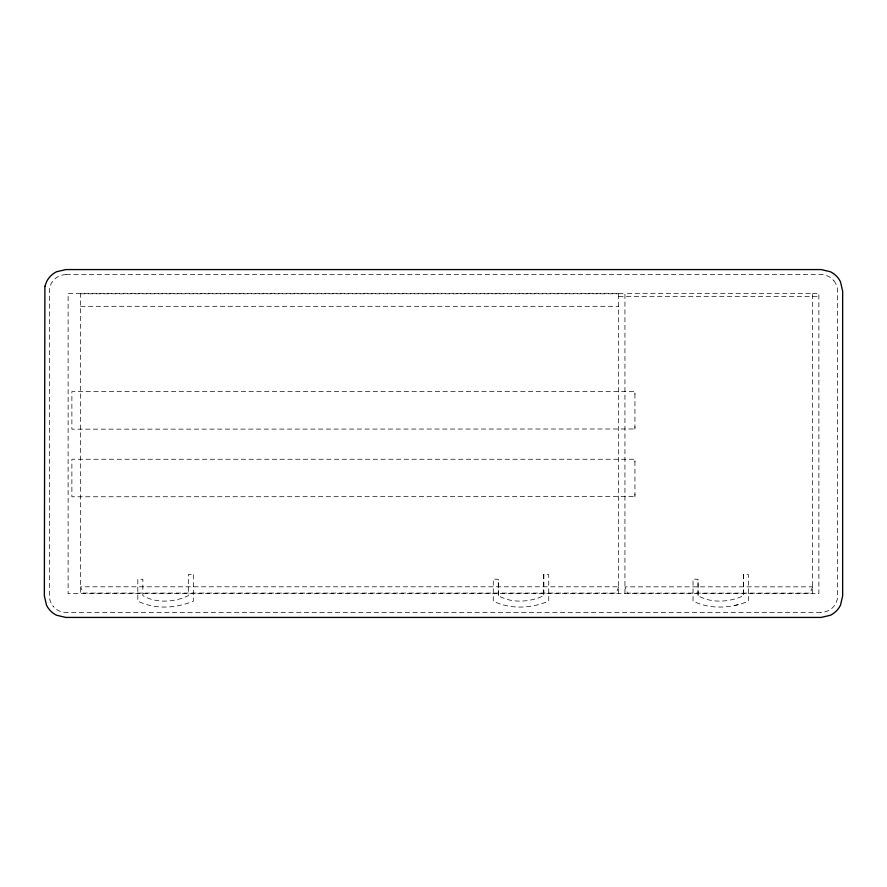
<?xml version="1.0" encoding="UTF-8"?>
<svg xmlns="http://www.w3.org/2000/svg" width="887" height="887" viewBox="0 0 887 887"><rect width="100%" height="100%" fill="white"/><g stroke="black" fill="none" stroke-linecap="round" stroke-linejoin="round"><path stroke-width="0.67" stroke-dasharray="4.43 3.33" d="M498.294 595.676L498.294 579.266L493.261 579.122L493.261 601.153C510.546 609.58 531.28 608.471 548.743 601.153L548.743 574.676L543.764 574.454L543.764 595.687C529.883 602.284 511.854 603.548 498.294 595.676L498.294 579.266M634.937 496.775L634.937 459.244L71.88 459.244L71.88 496.775L634.937 496.609M634.937 495.323L634.937 494.292M634.937 461.728L634.937 460.697M634.937 429.164L634.937 391.633L71.88 391.633L71.88 429.164L634.937 428.986M634.937 427.711L634.937 426.68M634.937 394.116L634.937 393.085M698.047 595.676L698.047 579.266L693.024 579.122L693.024 601.153C710.299 609.58 731.032 608.471 748.506 601.153L748.506 574.676L743.517 574.454L743.517 595.687C729.635 602.284 711.618 603.548 698.047 595.676L698.047 579.266M734.159 605.644L738.006 604.701M66.126 274.582L820.874 274.582A16.698 16.698 0 0 1 828.247 276.289A16.853 16.853 0 0 1 833.957 280.869M80.639 293.353L68.122 293.353L68.122 593.647L818.878 593.647L818.878 293.353L812.625 293.353M618.671 293.353L624.936 293.353M80.639 293.785L618.682 293.785M618.671 296.358L818.878 296.358M80.639 306.303L618.682 306.303M820.874 612.418L66.126 612.418A16.698 16.698 0 0 1 58.753 610.711A16.853 16.853 0 0 1 53.043 606.131M812.625 593.647L812.625 293.32L624.936 293.32L624.936 593.647M743.517 574.454L743.517 595.687M618.671 593.647L618.682 293.309L80.639 293.309L80.639 593.647M543.764 574.454L543.764 595.687M833.902 280.813A16.698 16.698 0 0 1 837.594 291.291L837.65 595.654A16.698 16.698 0 0 1 835.942 603.027A16.853 16.853 0 0 1 831.363 608.737A16.698 16.698 0 0 1 820.93 612.363M66.07 274.637A16.698 16.698 0 0 0 55.582 278.318A16.853 16.853 0 0 0 51.058 283.973A16.698 16.698 0 0 0 49.35 291.346L49.35 595.654A16.698 16.698 0 0 0 53.098 606.187M193.311 574.676L193.311 601.153C175.837 608.471 155.103 609.58 137.829 601.153L137.829 579.122L142.851 579.266L142.851 595.676C156.411 603.548 174.44 602.284 188.321 595.687L188.321 574.454L193.311 574.676M618.682 586.806L616.177 593.07L83.145 593.07L80.639 586.806L618.682 586.806M812.625 586.85L810.119 593.104L627.431 593.104L624.936 586.85L812.625 586.85"/><path stroke-width="1.33" d="M44.893 286.357L44.35 595.942L46.534 605.233A21.92 21.92 0 0 0 56.535 615.234L65.838 617.43L821.162 617.43L830.465 615.234A21.92 21.92 0 0 0 840.466 605.233L842.65 595.942L842.65 291.058L840.466 281.767A21.92 21.92 0 0 0 830.465 271.766L821.162 269.57L65.838 269.57L56.535 271.766A21.92 21.92 0 0 0 46.534 281.767L44.893 286.357"/></g></svg>
